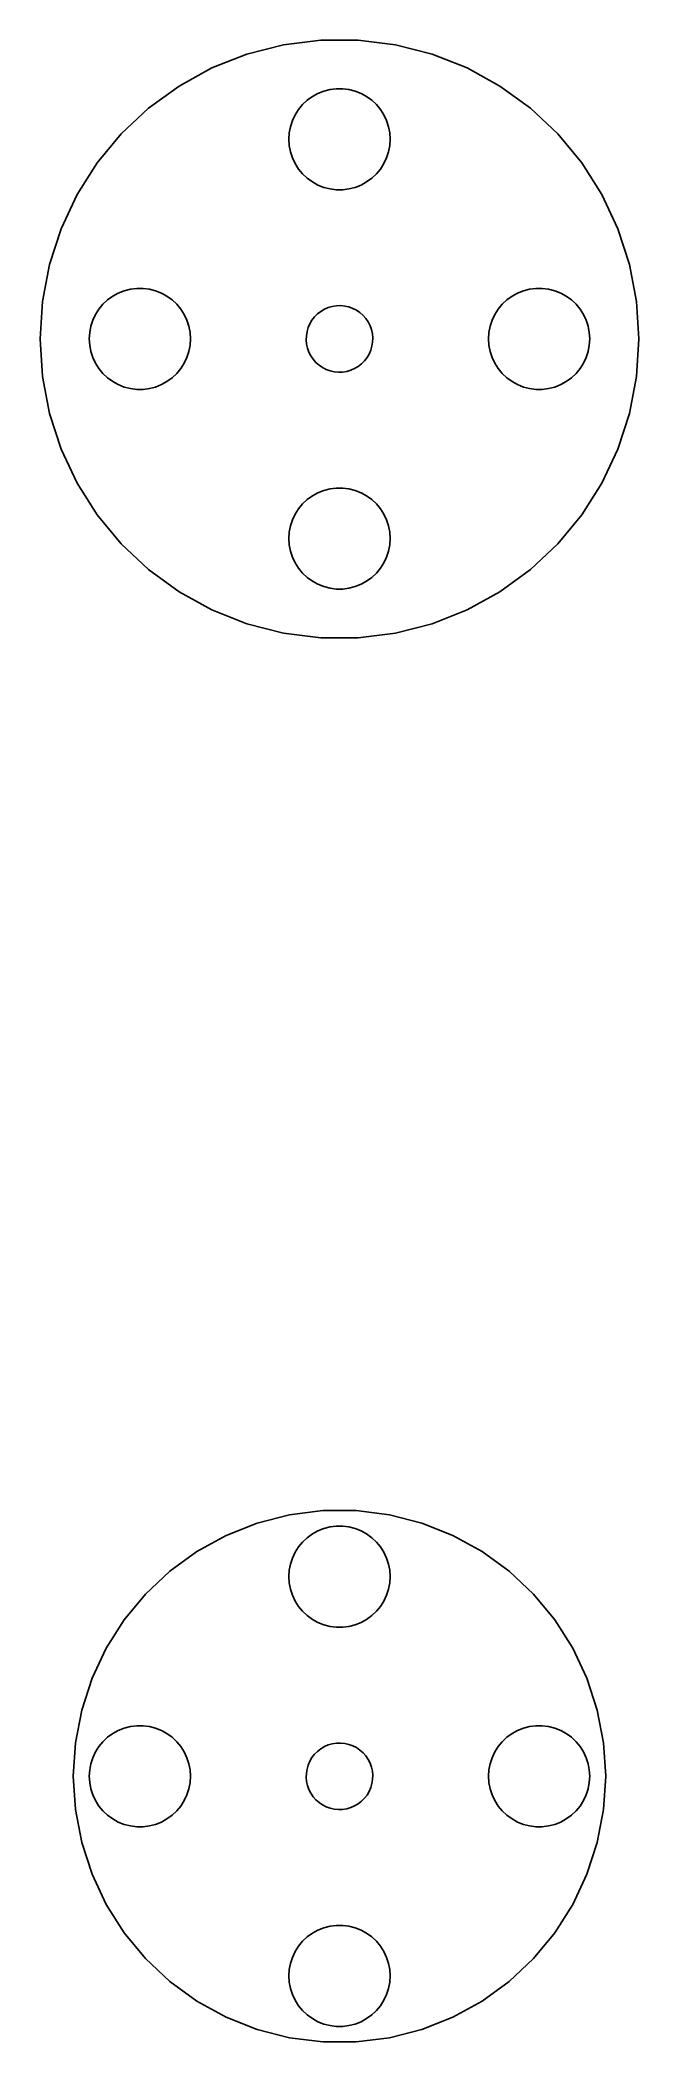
# Model space of a CAD drawing. Header units: metres. Extents: x -11.2 to 11.2, y 98 to 173.2.
import ezdxf

# ---------------------------------------------------------------- set-up
doc = ezdxf.new("R2010")
doc.units = ezdxf.units.M

msp = doc.modelspace()

# ---------------------------------------------------------------- linework, layer by layer
for p, q in [((-2.10803, 173.051), (-3.47644, 172.699)), ((-0.70639, 173.228), (-2.10803, 173.051)), ((0.70639, 173.228), (-0.70639, 173.228)), ((2.10803, 173.051), (0.70639, 173.228)), ((3.47644, 172.699), (2.10803, 173.051)), ((-3.47644, 172.699), (-4.79001, 172.179)), ((4.79001, 172.179), (3.47644, 172.699)), ((-6.02805, 171.499), (-7.17101, 170.668)), ((-4.79001, 172.179), (-6.02805, 171.499)), ((6.02805, 171.499), (4.79001, 172.179)), ((7.17101, 170.668), (6.02805, 171.499)), ((-1.53712, 170.617), (-1.38504, 170.801)), ((-1.38504, 170.801), (-1.21111, 170.964)), ((-1.21111, 170.964), (-1.01807, 171.104)), ((-1.01807, 171.104), (-0.808975, 171.219)), ((-0.808975, 171.219), (-0.587128, 171.307)), ((-0.587128, 171.307), (-0.356018, 171.366)), ((-0.356018, 171.366), (-0.119293, 171.396)), ((-0.119293, 171.396), (0.119293, 171.396)), ((0.119293, 171.396), (0.356018, 171.366)), ((0.356018, 171.366), (0.587128, 171.307)), ((0.587128, 171.307), (0.808975, 171.219)), ((0.808975, 171.219), (1.01807, 171.104)), ((1.01807, 171.104), (1.21111, 170.964)), ((1.21111, 170.964), (1.38504, 170.801)), ((1.38504, 170.801), (1.53712, 170.617)), ((-7.17101, 170.668), (-8.20088, 169.701)), ((-1.88501, 169.738), (-1.8403, 169.973)), ((-1.8403, 169.973), (-1.76657, 170.199)), ((-1.76657, 170.199), (-1.66498, 170.415)), ((-1.66498, 170.415), (-1.53712, 170.617)), ((1.53712, 170.617), (1.66498, 170.415)), ((1.66498, 170.415), (1.76657, 170.199)), ((1.76657, 170.199), (1.8403, 169.973)), ((1.8403, 169.973), (1.88501, 169.738)), ((8.20088, 169.701), (7.17101, 170.668)), ((-8.20088, 169.701), (-9.10144, 168.613)), ((-1.89999, 169.5), (-1.88501, 169.738)), ((-1.88501, 169.262), (-1.89999, 169.5)), ((-1.8403, 169.027), (-1.88501, 169.262)), ((1.88501, 169.262), (1.8403, 169.027)), ((1.88501, 169.738), (1.89999, 169.5)), ((1.89999, 169.5), (1.88501, 169.262)), ((9.10144, 168.613), (8.20088, 169.701)), ((-9.10144, 168.613), (-9.85844, 167.42)), ((-1.76657, 168.801), (-1.8403, 169.027)), ((-1.66498, 168.585), (-1.76657, 168.801)), ((-1.53712, 168.383), (-1.66498, 168.585)), ((1.66498, 168.585), (1.53712, 168.383)), ((1.76657, 168.801), (1.66498, 168.585)), ((1.8403, 169.027), (1.76657, 168.801)), ((9.85844, 167.42), (9.10144, 168.613)), ((-1.38504, 168.199), (-1.53712, 168.383)), ((-1.21111, 168.036), (-1.38504, 168.199)), ((-1.01807, 167.896), (-1.21111, 168.036)), ((-0.808975, 167.781), (-1.01807, 167.896)), ((-0.587128, 167.693), (-0.808975, 167.781)), ((0.808975, 167.781), (0.587128, 167.693)), ((1.01807, 167.896), (0.808975, 167.781)), ((1.21111, 168.036), (1.01807, 167.896)), ((1.38504, 168.199), (1.21111, 168.036)), ((1.53712, 168.383), (1.38504, 168.199)), ((-9.85844, 167.42), (-10.46, 166.141)), ((-0.356018, 167.634), (-0.587128, 167.693)), ((-0.119293, 167.604), (-0.356018, 167.634)), ((0.119293, 167.604), (-0.119293, 167.604)), ((0.356018, 167.634), (0.119293, 167.604)), ((0.587128, 167.693), (0.356018, 167.634)), ((10.46, 166.141), (9.85844, 167.42)), ((-10.46, 166.141), (-10.8965, 164.798)), ((10.8965, 164.798), (10.46, 166.141)), ((-10.8965, 164.798), (-11.1613, 163.41)), ((11.1613, 163.41), (10.8965, 164.798)), ((-11.1613, 163.41), (-11.25, 162)), ((-9.03712, 163.117), (-8.88504, 163.301)), ((-8.88504, 163.301), (-8.71111, 163.464)), ((-8.71111, 163.464), (-8.51807, 163.604)), ((-8.51807, 163.604), (-8.30898, 163.719)), ((-8.30898, 163.719), (-8.08713, 163.807)), ((-8.08713, 163.807), (-7.85602, 163.866)), ((-7.85602, 163.866), (-7.61929, 163.896)), ((-7.61929, 163.896), (-7.38069, 163.896)), ((-7.38069, 163.896), (-7.14397, 163.866)), ((-7.14397, 163.866), (-6.91286, 163.807)), ((-6.91286, 163.807), (-6.69101, 163.719)), ((-6.69101, 163.719), (-6.48192, 163.604)), ((-6.48192, 163.604), (-6.28888, 163.464)), ((-6.28888, 163.464), (-6.11494, 163.301)), ((-6.11494, 163.301), (-5.96286, 163.117)), ((-0.423416, 163.176), (-0.272675, 163.22)), ((-0.272675, 163.22), (-0.11763, 163.244)), ((-0.11763, 163.244), (0.039261, 163.249)), ((0.039261, 163.249), (0.195541, 163.235)), ((0.195541, 163.235), (0.348724, 163.2)), ((5.96286, 163.117), (6.11494, 163.301)), ((6.11494, 163.301), (6.28888, 163.464)), ((6.28888, 163.464), (6.48192, 163.604)), ((6.48192, 163.604), (6.69101, 163.719)), ((6.69101, 163.719), (6.91286, 163.807)), ((6.91286, 163.807), (7.14397, 163.866)), ((7.14397, 163.866), (7.38069, 163.896)), ((7.38069, 163.896), (7.61929, 163.896)), ((7.61929, 163.896), (7.85602, 163.866)), ((7.85602, 163.866), (8.08713, 163.807)), ((8.08713, 163.807), (8.30898, 163.719)), ((8.30898, 163.719), (8.51807, 163.604)), ((8.51807, 163.604), (8.71111, 163.464)), ((8.71111, 163.464), (8.88504, 163.301)), ((8.88504, 163.301), (9.03712, 163.117)), ((11.25, 162), (11.1613, 163.41)), ((-9.38501, 162.238), (-9.3403, 162.473)), ((-9.3403, 162.473), (-9.26657, 162.699)), ((-9.26657, 162.699), (-9.16498, 162.915)), ((-9.16498, 162.915), (-9.03712, 163.117)), ((-5.96286, 163.117), (-5.83501, 162.915)), ((-5.83501, 162.915), (-5.73341, 162.699)), ((-5.73341, 162.699), (-5.65968, 162.473)), ((-5.65968, 162.473), (-5.61497, 162.238)), ((-1.17609, 162.423), (-1.11375, 162.567)), ((-1.11375, 162.567), (-1.03384, 162.703)), ((-1.03384, 162.703), (-0.937637, 162.827)), ((-0.937637, 162.827), (-0.82663, 162.938)), ((-0.82663, 162.938), (-0.702591, 163.034)), ((-0.702591, 163.034), (-0.567474, 163.114)), ((-0.567474, 163.114), (-0.423416, 163.176)), ((0.348724, 163.2), (0.496429, 163.147)), ((0.496429, 163.147), (0.636292, 163.076)), ((0.636292, 163.076), (0.766129, 162.988)), ((0.766129, 162.988), (0.883881, 162.884)), ((0.883881, 162.884), (0.987686, 162.766)), ((0.987686, 162.766), (1.07591, 162.636)), ((1.07591, 162.636), (1.14719, 162.496)), ((1.14719, 162.496), (1.20036, 162.349)), ((5.61497, 162.238), (5.65968, 162.473)), ((5.65968, 162.473), (5.73341, 162.699)), ((5.73341, 162.699), (5.83501, 162.915)), ((5.83501, 162.915), (5.96286, 163.117)), ((9.03712, 163.117), (9.16498, 162.915)), ((9.16498, 162.915), (9.26657, 162.699)), ((9.26657, 162.699), (9.3403, 162.473)), ((9.3403, 162.473), (9.38501, 162.238)), ((-11.25, 162), (-11.1613, 160.59)), ((-9.39999, 162), (-9.38501, 162.238)), ((-9.38501, 161.762), (-9.39999, 162)), ((-9.3403, 161.527), (-9.38501, 161.762)), ((-5.61497, 161.762), (-5.65968, 161.527)), ((-5.61497, 162.238), (-5.59999, 162)), ((-5.59999, 162), (-5.61497, 161.762)), ((-1.24937, 161.961), (-1.24445, 162.118)), ((-1.2346, 161.804), (-1.24937, 161.961)), ((-1.24445, 162.118), (-1.21989, 162.273)), ((-1.20036, 161.651), (-1.2346, 161.804)), ((-1.21989, 162.273), (-1.17609, 162.423)), ((1.21989, 161.727), (1.17609, 161.577)), ((1.20036, 162.349), (1.2346, 162.196)), ((1.24445, 161.882), (1.21989, 161.727)), ((1.2346, 162.196), (1.24937, 162.039)), ((1.24937, 162.039), (1.24445, 161.882)), ((5.59999, 162), (5.61497, 162.238)), ((5.61497, 161.762), (5.59999, 162)), ((5.65968, 161.527), (5.61497, 161.762)), ((9.38501, 161.762), (9.3403, 161.527)), ((9.38501, 162.238), (9.39999, 162)), ((9.39999, 162), (9.38501, 161.762)), ((11.1613, 160.59), (11.25, 162)), ((-9.26657, 161.301), (-9.3403, 161.527)), ((-9.16498, 161.085), (-9.26657, 161.301)), ((-9.03712, 160.883), (-9.16498, 161.085)), ((-5.83501, 161.085), (-5.96286, 160.883)), ((-5.73341, 161.301), (-5.83501, 161.085)), ((-5.65968, 161.527), (-5.73341, 161.301)), ((-1.14719, 161.504), (-1.20036, 161.651)), ((-1.07591, 161.364), (-1.14719, 161.504)), ((-0.987686, 161.234), (-1.07591, 161.364)), ((-0.883881, 161.116), (-0.987686, 161.234)), ((-0.766129, 161.012), (-0.883881, 161.116)), ((-0.636292, 160.924), (-0.766129, 161.012)), ((0.702591, 160.966), (0.567474, 160.886)), ((0.82663, 161.062), (0.702591, 160.966)), ((0.937637, 161.173), (0.82663, 161.062)), ((1.03384, 161.297), (0.937637, 161.173)), ((1.11375, 161.433), (1.03384, 161.297)), ((1.17609, 161.577), (1.11375, 161.433)), ((5.73341, 161.301), (5.65968, 161.527)), ((5.83501, 161.085), (5.73341, 161.301)), ((5.96286, 160.883), (5.83501, 161.085)), ((9.16498, 161.085), (9.03712, 160.883)), ((9.26657, 161.301), (9.16498, 161.085)), ((9.3403, 161.527), (9.26657, 161.301)), ((-11.1613, 160.59), (-10.8965, 159.202)), ((-8.88504, 160.699), (-9.03712, 160.883)), ((-8.71111, 160.536), (-8.88504, 160.699)), ((-8.51807, 160.396), (-8.71111, 160.536)), ((-8.30898, 160.281), (-8.51807, 160.396)), ((-8.08713, 160.193), (-8.30898, 160.281)), ((-6.69101, 160.281), (-6.91286, 160.193)), ((-6.48192, 160.396), (-6.69101, 160.281)), ((-6.28888, 160.536), (-6.48192, 160.396)), ((-6.11494, 160.699), (-6.28888, 160.536)), ((-5.96286, 160.883), (-6.11494, 160.699)), ((-0.496429, 160.853), (-0.636292, 160.924)), ((-0.348724, 160.8), (-0.496429, 160.853)), ((-0.195541, 160.765), (-0.348724, 160.8)), ((-0.039261, 160.751), (-0.195541, 160.765)), ((0.11763, 160.756), (-0.039261, 160.751)), ((0.272675, 160.78), (0.11763, 160.756)), ((0.423416, 160.824), (0.272675, 160.78)), ((0.567474, 160.886), (0.423416, 160.824)), ((6.11494, 160.699), (5.96286, 160.883)), ((6.28888, 160.536), (6.11494, 160.699)), ((6.48192, 160.396), (6.28888, 160.536)), ((6.69101, 160.281), (6.48192, 160.396)), ((6.91286, 160.193), (6.69101, 160.281)), ((8.30898, 160.281), (8.08713, 160.193)), ((8.51807, 160.396), (8.30898, 160.281)), ((8.71111, 160.536), (8.51807, 160.396)), ((8.88504, 160.699), (8.71111, 160.536)), ((9.03712, 160.883), (8.88504, 160.699)), ((10.8965, 159.202), (11.1613, 160.59)), ((-7.85602, 160.134), (-8.08713, 160.193)), ((-7.61929, 160.104), (-7.85602, 160.134)), ((-7.38069, 160.104), (-7.61929, 160.104)), ((-7.14397, 160.134), (-7.38069, 160.104)), ((-6.91286, 160.193), (-7.14397, 160.134)), ((7.14397, 160.134), (6.91286, 160.193)), ((7.38069, 160.104), (7.14397, 160.134)), ((7.61929, 160.104), (7.38069, 160.104)), ((7.85602, 160.134), (7.61929, 160.104)), ((8.08713, 160.193), (7.85602, 160.134)), ((-10.8965, 159.202), (-10.46, 157.859)), ((10.46, 157.859), (10.8965, 159.202)), ((-10.46, 157.859), (-9.85844, 156.58)), ((9.85844, 156.58), (10.46, 157.859)), ((-9.85844, 156.58), (-9.10144, 155.387)), ((9.10144, 155.387), (9.85844, 156.58)), ((-1.53712, 155.617), (-1.38504, 155.801)), ((-1.38504, 155.801), (-1.21111, 155.964)), ((-1.21111, 155.964), (-1.01807, 156.104)), ((-1.01807, 156.104), (-0.808975, 156.219)), ((-0.808975, 156.219), (-0.587128, 156.307)), ((-0.587128, 156.307), (-0.356018, 156.366)), ((-0.356018, 156.366), (-0.119293, 156.396)), ((-0.119293, 156.396), (0.119293, 156.396)), ((0.119293, 156.396), (0.356018, 156.366)), ((0.356018, 156.366), (0.587128, 156.307)), ((0.587128, 156.307), (0.808975, 156.219)), ((0.808975, 156.219), (1.01807, 156.104)), ((1.01807, 156.104), (1.21111, 155.964)), ((1.21111, 155.964), (1.38504, 155.801)), ((1.38504, 155.801), (1.53712, 155.617)), ((-9.10144, 155.387), (-8.20088, 154.299)), ((-1.88501, 154.738), (-1.8403, 154.973)), ((-1.8403, 154.973), (-1.76657, 155.199)), ((-1.76657, 155.199), (-1.66498, 155.415)), ((-1.66498, 155.415), (-1.53712, 155.617)), ((1.53712, 155.617), (1.66498, 155.415)), ((1.66498, 155.415), (1.76657, 155.199)), ((1.76657, 155.199), (1.8403, 154.973)), ((1.8403, 154.973), (1.88501, 154.738)), ((8.20088, 154.299), (9.10144, 155.387)), ((-8.20088, 154.299), (-7.17101, 153.332)), ((-1.89999, 154.5), (-1.88501, 154.738)), ((-1.88501, 154.262), (-1.89999, 154.5)), ((-1.8403, 154.027), (-1.88501, 154.262)), ((1.88501, 154.262), (1.8403, 154.027)), ((1.88501, 154.738), (1.89999, 154.5)), ((1.89999, 154.5), (1.88501, 154.262)), ((7.17101, 153.332), (8.20088, 154.299)), ((-1.76657, 153.801), (-1.8403, 154.027)), ((-1.66498, 153.585), (-1.76657, 153.801)), ((-1.53712, 153.383), (-1.66498, 153.585)), ((1.66498, 153.585), (1.53712, 153.383)), ((1.76657, 153.801), (1.66498, 153.585)), ((1.8403, 154.027), (1.76657, 153.801)), ((-7.17101, 153.332), (-6.02805, 152.501)), ((-1.38504, 153.199), (-1.53712, 153.383)), ((-1.21111, 153.036), (-1.38504, 153.199)), ((-1.01807, 152.896), (-1.21111, 153.036)), ((-0.808975, 152.781), (-1.01807, 152.896)), ((-0.587128, 152.693), (-0.808975, 152.781)), ((-0.356018, 152.634), (-0.587128, 152.693)), ((0.587128, 152.693), (0.356018, 152.634)), ((0.808975, 152.781), (0.587128, 152.693)), ((1.01807, 152.896), (0.808975, 152.781)), ((1.21111, 153.036), (1.01807, 152.896)), ((1.38504, 153.199), (1.21111, 153.036)), ((1.53712, 153.383), (1.38504, 153.199)), ((6.02805, 152.501), (7.17101, 153.332)), ((-6.02805, 152.501), (-4.79001, 151.821)), ((-0.119293, 152.604), (-0.356018, 152.634)), ((0.119293, 152.604), (-0.119293, 152.604)), ((0.356018, 152.634), (0.119293, 152.604)), ((4.79001, 151.821), (6.02805, 152.501)), ((-4.79001, 151.821), (-3.47644, 151.301)), ((-3.47644, 151.301), (-2.10803, 150.949)), ((2.10803, 150.949), (3.47644, 151.301)), ((3.47644, 151.301), (4.79001, 151.821)), ((-2.10803, 150.949), (-0.70639, 150.772)), ((-0.70639, 150.772), (0.70639, 150.772)), ((0.70639, 150.772), (2.10803, 150.949)), ((-3.09016, 117.511), (-4.25778, 117.048)), ((-1.87381, 117.823), (-3.09016, 117.511)), ((-0.627899, 117.98), (-1.87381, 117.823)), ((0.627899, 117.98), (-0.627899, 117.98)), ((-0.587128, 117.307), (-0.356018, 117.366)), ((-0.356018, 117.366), (-0.119293, 117.396)), ((-0.119293, 117.396), (0.119293, 117.396)), ((0.119293, 117.396), (0.356018, 117.366)), ((0.356018, 117.366), (0.587128, 117.307)), ((1.87381, 117.823), (0.627899, 117.98)), ((3.09016, 117.511), (1.87381, 117.823)), ((4.25778, 117.048), (3.09016, 117.511)), ((-4.25778, 117.048), (-5.35826, 116.443)), ((-1.66498, 116.415), (-1.53712, 116.617)), ((-1.53712, 116.617), (-1.38504, 116.801)), ((-1.38504, 116.801), (-1.21111, 116.964)), ((-1.21111, 116.964), (-1.01807, 117.104)), ((-1.01807, 117.104), (-0.808975, 117.219)), ((-0.808975, 117.219), (-0.587128, 117.307)), ((0.587128, 117.307), (0.808975, 117.219)), ((0.808975, 117.219), (1.01807, 117.104)), ((1.01807, 117.104), (1.21111, 116.964)), ((1.21111, 116.964), (1.38504, 116.801)), ((1.38504, 116.801), (1.53712, 116.617)), ((1.53712, 116.617), (1.66498, 116.415)), ((5.35826, 116.443), (4.25778, 117.048)), ((-5.35826, 116.443), (-6.37424, 115.705)), ((-1.88501, 115.738), (-1.8403, 115.973)), ((-1.8403, 115.973), (-1.76657, 116.199)), ((-1.76657, 116.199), (-1.66498, 116.415)), ((1.66498, 116.415), (1.76657, 116.199)), ((1.76657, 116.199), (1.8403, 115.973)), ((1.8403, 115.973), (1.88501, 115.738)), ((6.37424, 115.705), (5.35826, 116.443)), ((-6.37424, 115.705), (-7.28967, 114.845)), ((-1.89999, 115.5), (-1.88501, 115.738)), ((-1.88501, 115.262), (-1.89999, 115.5)), ((-1.8403, 115.027), (-1.88501, 115.262)), ((1.88501, 115.262), (1.8403, 115.027)), ((1.88501, 115.738), (1.89999, 115.5)), ((1.89999, 115.5), (1.88501, 115.262)), ((7.28967, 114.845), (6.37424, 115.705)), ((-7.28967, 114.845), (-8.09016, 113.878)), ((-1.76657, 114.801), (-1.8403, 115.027)), ((-1.66498, 114.585), (-1.76657, 114.801)), ((-1.53712, 114.383), (-1.66498, 114.585)), ((-1.38504, 114.199), (-1.53712, 114.383)), ((1.53712, 114.383), (1.38504, 114.199)), ((1.66498, 114.585), (1.53712, 114.383)), ((1.76657, 114.801), (1.66498, 114.585)), ((1.8403, 115.027), (1.76657, 114.801)), ((8.09016, 113.878), (7.28967, 114.845)), ((-8.09016, 113.878), (-8.76306, 112.818)), ((-1.21111, 114.036), (-1.38504, 114.199)), ((-1.01807, 113.896), (-1.21111, 114.036)), ((-0.808975, 113.781), (-1.01807, 113.896)), ((-0.587128, 113.693), (-0.808975, 113.781)), ((-0.356018, 113.634), (-0.587128, 113.693)), ((-0.119293, 113.604), (-0.356018, 113.634)), ((0.119293, 113.604), (-0.119293, 113.604)), ((0.356018, 113.634), (0.119293, 113.604)), ((0.587128, 113.693), (0.356018, 113.634)), ((0.808975, 113.781), (0.587128, 113.693)), ((1.01807, 113.896), (0.808975, 113.781)), ((1.21111, 114.036), (1.01807, 113.896)), ((1.38504, 114.199), (1.21111, 114.036)), ((8.76306, 112.818), (8.09016, 113.878)), ((-8.76306, 112.818), (-9.29776, 111.681)), ((9.29776, 111.681), (8.76306, 112.818)), ((-9.29776, 111.681), (-9.68582, 110.487)), ((9.68582, 110.487), (9.29776, 111.681)), ((-9.68582, 110.487), (-9.92114, 109.253)), ((-8.30898, 109.719), (-8.08713, 109.807)), ((-8.08713, 109.807), (-7.85602, 109.866)), ((-7.85602, 109.866), (-7.61929, 109.896)), ((-7.61929, 109.896), (-7.38069, 109.896)), ((-7.38069, 109.896), (-7.14397, 109.866)), ((-7.14397, 109.866), (-6.91286, 109.807)), ((-6.91286, 109.807), (-6.69101, 109.719)), ((6.69101, 109.719), (6.91286, 109.807)), ((6.91286, 109.807), (7.14397, 109.866)), ((7.14397, 109.866), (7.38069, 109.896)), ((7.38069, 109.896), (7.61929, 109.896)), ((7.61929, 109.896), (7.85602, 109.866)), ((7.85602, 109.866), (8.08713, 109.807)), ((8.08713, 109.807), (8.30898, 109.719)), ((9.92114, 109.253), (9.68582, 110.487)), ((-9.92114, 109.253), (-10, 108)), ((-9.16498, 108.915), (-9.03712, 109.117)), ((-9.03712, 109.117), (-8.88504, 109.301)), ((-8.88504, 109.301), (-8.71111, 109.464)), ((-8.71111, 109.464), (-8.51807, 109.604)), ((-8.51807, 109.604), (-8.30898, 109.719)), ((-6.69101, 109.719), (-6.48192, 109.604)), ((-6.48192, 109.604), (-6.28888, 109.464)), ((-6.28888, 109.464), (-6.11494, 109.301)), ((-6.11494, 109.301), (-5.96286, 109.117)), ((-5.96286, 109.117), (-5.83501, 108.915)), ((-0.702591, 109.034), (-0.567474, 109.114)), ((-0.567474, 109.114), (-0.423416, 109.176)), ((-0.423416, 109.176), (-0.272675, 109.22)), ((-0.272675, 109.22), (-0.11763, 109.244)), ((-0.11763, 109.244), (0.039261, 109.249)), ((0.039261, 109.249), (0.195541, 109.235)), ((0.195541, 109.235), (0.348724, 109.2)), ((0.348724, 109.2), (0.496429, 109.147)), ((0.496429, 109.147), (0.636292, 109.076)), ((0.636292, 109.076), (0.766129, 108.988)), ((5.83501, 108.915), (5.96286, 109.117)), ((5.96286, 109.117), (6.11494, 109.301)), ((6.11494, 109.301), (6.28888, 109.464)), ((6.28888, 109.464), (6.48192, 109.604)), ((6.48192, 109.604), (6.69101, 109.719)), ((8.30898, 109.719), (8.51807, 109.604)), ((8.51807, 109.604), (8.71111, 109.464)), ((8.71111, 109.464), (8.88504, 109.301)), ((8.88504, 109.301), (9.03712, 109.117)), ((9.03712, 109.117), (9.16498, 108.915)), ((10, 108), (9.92114, 109.253)), ((-9.38501, 108.238), (-9.3403, 108.473)), ((-9.3403, 108.473), (-9.26657, 108.699)), ((-9.26657, 108.699), (-9.16498, 108.915)), ((-5.83501, 108.915), (-5.73341, 108.699)), ((-5.73341, 108.699), (-5.65968, 108.473)), ((-5.65968, 108.473), (-5.61497, 108.238)), ((-1.21989, 108.273), (-1.17609, 108.423)), ((-1.17609, 108.423), (-1.11375, 108.567)), ((-1.11375, 108.567), (-1.03384, 108.703)), ((-1.03384, 108.703), (-0.937637, 108.827)), ((-0.937637, 108.827), (-0.82663, 108.938)), ((-0.82663, 108.938), (-0.702591, 109.034)), ((0.766129, 108.988), (0.883881, 108.884)), ((0.883881, 108.884), (0.987686, 108.766)), ((0.987686, 108.766), (1.07591, 108.636)), ((1.07591, 108.636), (1.14719, 108.496)), ((1.14719, 108.496), (1.20036, 108.349)), ((1.20036, 108.349), (1.2346, 108.196)), ((5.61497, 108.238), (5.65968, 108.473)), ((5.65968, 108.473), (5.73341, 108.699)), ((5.73341, 108.699), (5.83501, 108.915)), ((9.16498, 108.915), (9.26657, 108.699)), ((9.26657, 108.699), (9.3403, 108.473)), ((9.3403, 108.473), (9.38501, 108.238)), ((-10, 108), (-9.92114, 106.747)), ((-9.39999, 108), (-9.38501, 108.238)), ((-9.38501, 107.762), (-9.39999, 108)), ((-9.3403, 107.527), (-9.38501, 107.762)), ((-5.61497, 107.762), (-5.65968, 107.527)), ((-5.61497, 108.238), (-5.59999, 108)), ((-5.59999, 108), (-5.61497, 107.762)), ((-1.24937, 107.961), (-1.24445, 108.118)), ((-1.2346, 107.804), (-1.24937, 107.961)), ((-1.24445, 108.118), (-1.21989, 108.273)), ((-1.20036, 107.651), (-1.2346, 107.804)), ((-1.14719, 107.504), (-1.20036, 107.651)), ((1.17609, 107.577), (1.11375, 107.433)), ((1.21989, 107.727), (1.17609, 107.577)), ((1.24445, 107.882), (1.21989, 107.727)), ((1.2346, 108.196), (1.24937, 108.039)), ((1.24937, 108.039), (1.24445, 107.882)), ((5.59999, 108), (5.61497, 108.238)), ((5.61497, 107.762), (5.59999, 108)), ((5.65968, 107.527), (5.61497, 107.762)), ((9.38501, 107.762), (9.3403, 107.527)), ((9.38501, 108.238), (9.39999, 108)), ((9.39999, 108), (9.38501, 107.762)), ((9.92114, 106.747), (10, 108)), ((-9.26657, 107.301), (-9.3403, 107.527)), ((-9.16498, 107.085), (-9.26657, 107.301)), ((-9.03712, 106.883), (-9.16498, 107.085)), ((-8.88504, 106.699), (-9.03712, 106.883)), ((-5.96286, 106.883), (-6.11494, 106.699)), ((-5.83501, 107.085), (-5.96286, 106.883)), ((-5.73341, 107.301), (-5.83501, 107.085)), ((-5.65968, 107.527), (-5.73341, 107.301)), ((-1.07591, 107.364), (-1.14719, 107.504)), ((-0.987686, 107.234), (-1.07591, 107.364)), ((-0.883881, 107.116), (-0.987686, 107.234)), ((-0.766129, 107.012), (-0.883881, 107.116)), ((-0.636292, 106.924), (-0.766129, 107.012)), ((-0.496429, 106.853), (-0.636292, 106.924)), ((-0.348724, 106.8), (-0.496429, 106.853)), ((-0.195541, 106.765), (-0.348724, 106.8)), ((0.423416, 106.824), (0.272675, 106.78)), ((0.567474, 106.886), (0.423416, 106.824)), ((0.702591, 106.966), (0.567474, 106.886)), ((0.82663, 107.062), (0.702591, 106.966)), ((0.937637, 107.173), (0.82663, 107.062)), ((1.03384, 107.297), (0.937637, 107.173)), ((1.11375, 107.433), (1.03384, 107.297)), ((5.73341, 107.301), (5.65968, 107.527)), ((5.83501, 107.085), (5.73341, 107.301)), ((5.96286, 106.883), (5.83501, 107.085)), ((6.11494, 106.699), (5.96286, 106.883)), ((9.03712, 106.883), (8.88504, 106.699)), ((9.16498, 107.085), (9.03712, 106.883)), ((9.26657, 107.301), (9.16498, 107.085)), ((9.3403, 107.527), (9.26657, 107.301)), ((-9.92114, 106.747), (-9.68582, 105.513)), ((-8.71111, 106.536), (-8.88504, 106.699)), ((-8.51807, 106.396), (-8.71111, 106.536)), ((-8.30898, 106.281), (-8.51807, 106.396)), ((-8.08713, 106.193), (-8.30898, 106.281)), ((-7.85602, 106.134), (-8.08713, 106.193)), ((-7.61929, 106.104), (-7.85602, 106.134)), ((-7.38069, 106.104), (-7.61929, 106.104)), ((-7.14397, 106.134), (-7.38069, 106.104)), ((-6.91286, 106.193), (-7.14397, 106.134)), ((-6.69101, 106.281), (-6.91286, 106.193)), ((-6.48192, 106.396), (-6.69101, 106.281)), ((-6.28888, 106.536), (-6.48192, 106.396)), ((-6.11494, 106.699), (-6.28888, 106.536)), ((-0.039261, 106.751), (-0.195541, 106.765)), ((0.11763, 106.756), (-0.039261, 106.751)), ((0.272675, 106.78), (0.11763, 106.756)), ((6.28888, 106.536), (6.11494, 106.699)), ((6.48192, 106.396), (6.28888, 106.536)), ((6.69101, 106.281), (6.48192, 106.396)), ((6.91286, 106.193), (6.69101, 106.281)), ((7.14397, 106.134), (6.91286, 106.193)), ((7.38069, 106.104), (7.14397, 106.134)), ((7.61929, 106.104), (7.38069, 106.104)), ((7.85602, 106.134), (7.61929, 106.104)), ((8.08713, 106.193), (7.85602, 106.134)), ((8.30898, 106.281), (8.08713, 106.193)), ((8.51807, 106.396), (8.30898, 106.281)), ((8.71111, 106.536), (8.51807, 106.396)), ((8.88504, 106.699), (8.71111, 106.536)), ((9.68582, 105.513), (9.92114, 106.747)), ((-9.68582, 105.513), (-9.29776, 104.319)), ((9.29776, 104.319), (9.68582, 105.513)), ((-9.29776, 104.319), (-8.76306, 103.182)), ((8.76306, 103.182), (9.29776, 104.319)), ((-8.76306, 103.182), (-8.09016, 102.122)), ((8.09016, 102.122), (8.76306, 103.182)), ((-0.808975, 102.219), (-0.587128, 102.307)), ((-0.587128, 102.307), (-0.356018, 102.366)), ((-0.356018, 102.366), (-0.119293, 102.396)), ((-0.119293, 102.396), (0.119293, 102.396)), ((0.119293, 102.396), (0.356018, 102.366)), ((0.356018, 102.366), (0.587128, 102.307)), ((0.587128, 102.307), (0.808975, 102.219)), ((-8.09016, 102.122), (-7.28967, 101.155)), ((-1.66498, 101.415), (-1.53712, 101.617)), ((-1.53712, 101.617), (-1.38504, 101.801)), ((-1.38504, 101.801), (-1.21111, 101.964)), ((-1.21111, 101.964), (-1.01807, 102.104)), ((-1.01807, 102.104), (-0.808975, 102.219)), ((0.808975, 102.219), (1.01807, 102.104)), ((1.01807, 102.104), (1.21111, 101.964)), ((1.21111, 101.964), (1.38504, 101.801)), ((1.38504, 101.801), (1.53712, 101.617)), ((1.53712, 101.617), (1.66498, 101.415)), ((7.28967, 101.155), (8.09016, 102.122)), ((-7.28967, 101.155), (-6.37424, 100.295)), ((-1.88501, 100.738), (-1.8403, 100.973)), ((-1.8403, 100.973), (-1.76657, 101.199)), ((-1.76657, 101.199), (-1.66498, 101.415)), ((1.66498, 101.415), (1.76657, 101.199)), ((1.76657, 101.199), (1.8403, 100.973)), ((1.8403, 100.973), (1.88501, 100.738)), ((6.37424, 100.295), (7.28967, 101.155)), ((-6.37424, 100.295), (-5.35826, 99.5567)), ((-1.89999, 100.5), (-1.88501, 100.738)), ((-1.88501, 100.262), (-1.89999, 100.5)), ((-1.8403, 100.027), (-1.88501, 100.262)), ((1.88501, 100.262), (1.8403, 100.027)), ((1.88501, 100.738), (1.89999, 100.5)), ((1.89999, 100.5), (1.88501, 100.262)), ((5.35826, 99.5567), (6.37424, 100.295)), ((-5.35826, 99.5567), (-4.25778, 98.9517)), ((-1.76657, 99.8006), (-1.8403, 100.027)), ((-1.66498, 99.5847), (-1.76657, 99.8006)), ((-1.53712, 99.3832), (-1.66498, 99.5847)), ((-1.38504, 99.1994), (-1.53712, 99.3832)), ((1.53712, 99.3832), (1.38504, 99.1994)), ((1.66498, 99.5847), (1.53712, 99.3832)), ((1.76657, 99.8006), (1.66498, 99.5847)), ((1.8403, 100.027), (1.76657, 99.8006)), ((4.25778, 98.9517), (5.35826, 99.5567)), ((-4.25778, 98.9517), (-3.09016, 98.4894)), ((-1.21111, 99.036), (-1.38504, 99.1994)), ((-1.01807, 98.8958), (-1.21111, 99.036)), ((-0.808975, 98.7808), (-1.01807, 98.8958)), ((-0.587128, 98.693), (-0.808975, 98.7808)), ((-0.356018, 98.6337), (-0.587128, 98.693)), ((-0.119293, 98.6038), (-0.356018, 98.6337)), ((0.119293, 98.6038), (-0.119293, 98.6038)), ((0.356018, 98.6337), (0.119293, 98.6038)), ((0.587128, 98.693), (0.356018, 98.6337)), ((0.808975, 98.7808), (0.587128, 98.693)), ((1.01807, 98.8958), (0.808975, 98.7808)), ((1.21111, 99.036), (1.01807, 98.8958)), ((1.38504, 99.1994), (1.21111, 99.036)), ((3.09016, 98.4894), (4.25778, 98.9517)), ((-3.09016, 98.4894), (-1.87381, 98.1771)), ((-1.87381, 98.1771), (-0.627899, 98.0197)), ((-0.627899, 98.0197), (0.627899, 98.0197)), ((0.627899, 98.0197), (1.87381, 98.1771)), ((1.87381, 98.1771), (3.09016, 98.4894))]:
    msp.add_line(p, q)

doc.saveas('drawing.dxf')
